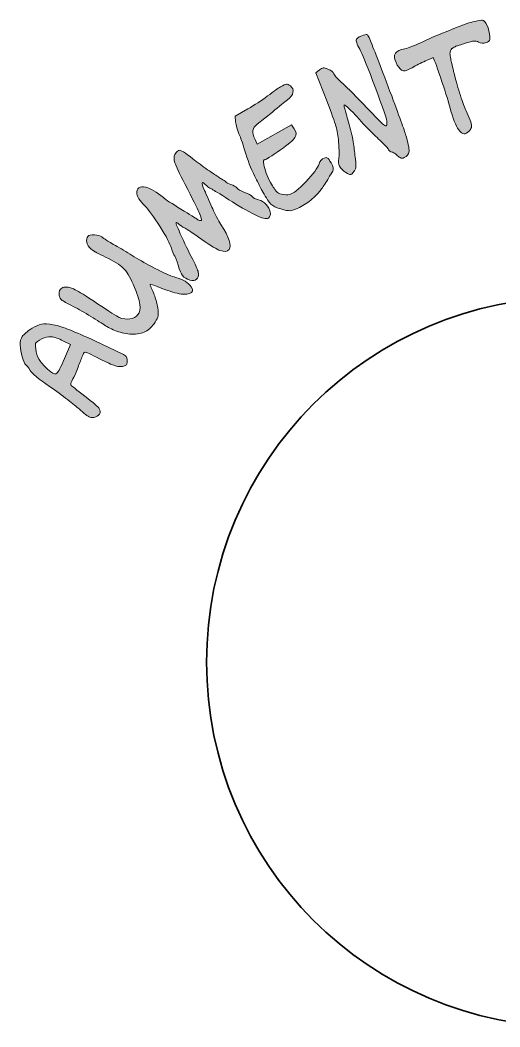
# Model space of a CAD drawing. Header units: inches. Extents: x -377 to 507, y -117 to 625.
# Drawn here: x -178.12 to -160.35, y 527.08 to 564.35 of the extents above; entities that cross this region are included whole.
import ezdxf

# ---------------------------------------------------------------- set-up
doc = ezdxf.new("R2010")
doc.units = ezdxf.units.IN
doc.header["$MEASUREMENT"] = 0
doc.layers.add('CUT', color=7, linetype='Continuous')
doc.layers.add('ENGRAVE', color=7, linetype='Continuous')

# ---------------------------------------------------------------- blocks, each defined once
blk = doc.blocks.new('block 261')
at = {"layer": 'ENGRAVE'}
h = blk.add_hatch(color=7, dxfattribs=at)
h.dxf.hatch_style = 2
edge = h.paths.add_edge_path()
edge.add_spline(control_points=[(-162.54, 563.839), (-162.405, 563.893), (-162.265, 563.949), (-162.121, 564.008), (-161.977, 564.066), (-161.872, 564.109), (-161.804, 564.135), (-161.736, 564.163), (-161.658, 564.191), (-161.569, 564.221), (-161.48, 564.25), (-161.386, 564.277), (-161.287, 564.302), (-161.134, 564.334), (-161.036, 564.347), (-160.994, 564.34), (-160.952, 564.334), (-160.911, 564.298), (-160.871, 564.233), (-160.808, 564.138), (-160.764, 564.002), (-160.741, 563.826), (-160.724, 563.704), (-160.722, 563.627), (-160.735, 563.597), (-160.748, 563.566), (-160.791, 563.538), (-160.864, 563.515), (-160.969, 563.48), (-161.063, 563.486), (-161.147, 563.533), (-161.197, 563.566), (-161.253, 563.579), (-161.317, 563.573), (-161.38, 563.566), (-161.489, 563.537), (-161.643, 563.488), (-161.667, 563.479), (-161.701, 563.467), (-161.746, 563.454), (-161.832, 563.427), (-161.892, 563.409), (-161.926, 563.4), (-161.961, 563.39), (-162.002, 563.372), (-162.048, 563.345), (-162.094, 563.318), (-162.124, 563.3), (-162.137, 563.291), (-162.15, 563.282), (-162.165, 563.255), (-162.182, 563.21), (-162.199, 563.166), (-162.206, 563.133), (-162.203, 563.111), (-162.201, 563.09), (-162.195, 563.043), (-162.183, 562.97), (-162.173, 562.897), (-162.161, 562.834), (-162.148, 562.783), (-162.135, 562.731), (-162.115, 562.648), (-162.086, 562.533), (-162.072, 562.467), (-162.059, 562.415), (-162.047, 562.379), (-161.977, 562.082), (-161.899, 561.808), (-161.814, 561.555), (-161.729, 561.302), (-161.658, 561.114), (-161.602, 560.989), (-161.546, 560.865), (-161.497, 560.752), (-161.456, 560.65), (-161.416, 560.548), (-161.397, 560.47), (-161.401, 560.415), (-161.405, 560.36), (-161.431, 560.306), (-161.48, 560.253), (-161.562, 560.167), (-161.629, 560.127), (-161.682, 560.133), (-161.736, 560.139), (-161.803, 560.194), (-161.885, 560.298), (-161.985, 560.424), (-162.094, 560.704), (-162.21, 561.138), (-162.283, 561.404), (-162.398, 561.769), (-162.555, 562.234), (-162.713, 562.698), (-162.804, 562.939), (-162.829, 562.955), (-162.835, 562.963), (-162.928, 562.924), (-163.106, 562.839), (-163.286, 562.754), (-163.451, 562.67), (-163.602, 562.587), (-163.73, 562.516), (-163.816, 562.477), (-163.86, 562.468), (-163.903, 562.459), (-163.947, 562.469), (-163.992, 562.498), (-164.068, 562.548), (-164.137, 562.641), (-164.2, 562.779), (-164.266, 562.93), (-164.275, 563.043), (-164.225, 563.118), (-164.176, 563.193), (-164.058, 563.25), (-163.872, 563.289), (-163.731, 563.319), (-163.527, 563.397), (-163.26, 563.524), (-162.992, 563.651), (-162.752, 563.756), (-162.54, 563.839)], knot_values=[0, 0, 0, 0, 1, 1, 1, 2, 2, 2, 3, 3, 3, 4, 4, 4, 5, 5, 5, 6, 6, 6, 7, 7, 7, 8, 8, 8, 9, 9, 9, 10, 10, 10, 11, 11, 11, 12, 12, 12, 13, 13, 13, 14, 14, 14, 15, 15, 15, 16, 16, 16, 17, 17, 17, 18, 18, 18, 19, 19, 19, 20, 20, 20, 21, 21, 21, 22, 22, 22, 23, 23, 23, 24, 24, 24, 25, 25, 25, 26, 26, 26, 27, 27, 27, 28, 28, 28, 29, 29, 29, 30, 30, 30, 31, 31, 31, 32, 32, 32, 33, 33, 33, 34, 34, 34, 35, 35, 35, 36, 36, 36, 37, 37, 37, 38, 38, 38, 39, 39, 39, 40, 40, 40, 41, 41, 41, 41], degree=3, periodic=1)
h = blk.add_hatch(color=7, dxfattribs=at)
h.dxf.hatch_style = 2
edge = h.paths.add_edge_path()
edge.add_spline(control_points=[(-165.681, 563.601), (-165.682, 563.658), (-165.612, 563.713), (-165.469, 563.768), (-165.375, 563.805), (-165.312, 563.819), (-165.282, 563.813), (-165.253, 563.806), (-165.225, 563.769), (-165.199, 563.702), (-165.082, 563.434), (-164.845, 562.827), (-164.488, 561.88), (-164.132, 560.933), (-163.918, 560.346), (-163.849, 560.119), (-163.754, 559.815), (-163.711, 559.606), (-163.719, 559.492), (-163.727, 559.377), (-163.786, 559.299), (-163.897, 559.256), (-163.956, 559.233), (-164.006, 559.234), (-164.047, 559.256), (-164.087, 559.279), (-164.132, 559.314), (-164.182, 559.36), (-164.232, 559.407), (-164.283, 559.439), (-164.335, 559.455), (-164.412, 559.48), (-164.458, 559.511), (-164.473, 559.551), (-164.487, 559.587), (-164.559, 559.667), (-164.69, 559.794), (-164.82, 559.921), (-164.973, 560.069), (-165.148, 560.24), (-165.323, 560.411), (-165.453, 560.548), (-165.538, 560.651), (-165.66, 560.79), (-165.783, 560.919), (-165.906, 561.04), (-166.03, 561.16), (-166.102, 561.216), (-166.121, 561.208), (-166.133, 561.204), (-166.114, 561.116), (-166.064, 560.945), (-166.014, 560.774), (-165.953, 560.556), (-165.884, 560.293), (-165.813, 560.03), (-165.771, 559.808), (-165.755, 559.627), (-165.746, 559.545), (-165.735, 559.45), (-165.721, 559.345), (-165.707, 559.239), (-165.698, 559.164), (-165.693, 559.121), (-165.687, 559.078), (-165.684, 559.029), (-165.684, 558.975), (-165.683, 558.92), (-165.69, 558.877), (-165.702, 558.845), (-165.715, 558.813), (-165.734, 558.778), (-165.76, 558.741), (-165.811, 558.671), (-165.85, 558.636), (-165.879, 558.634), (-165.908, 558.631), (-165.966, 558.657), (-166.054, 558.709), (-166.164, 558.771), (-166.243, 558.847), (-166.289, 558.938), (-166.336, 559.029), (-166.347, 559.125), (-166.322, 559.225), (-166.298, 559.316), (-166.3, 559.522), (-166.328, 559.842), (-166.346, 560.062), (-166.378, 560.255), (-166.426, 560.42), (-166.474, 560.586), (-166.587, 560.899), (-166.765, 561.361), (-166.765, 561.361), (-167.164, 562.392), (-167.164, 562.392), (-167.164, 562.392), (-167.036, 562.502), (-167.036, 562.502), (-166.982, 562.551), (-166.936, 562.577), (-166.896, 562.58), (-166.857, 562.584), (-166.799, 562.569), (-166.722, 562.535), (-166.599, 562.488), (-166.524, 562.428), (-166.497, 562.357), (-166.482, 562.317), (-166.446, 562.269), (-166.389, 562.211), (-166.333, 562.153), (-166.257, 562.079), (-166.16, 561.987), (-166.063, 561.895), (-165.989, 561.824), (-165.939, 561.776), (-165.939, 561.776), (-165.141, 560.961), (-165.141, 560.961), (-164.909, 560.715), (-164.762, 560.563), (-164.699, 560.505), (-164.636, 560.448), (-164.593, 560.424), (-164.569, 560.433), (-164.538, 560.445), (-164.529, 560.505), (-164.543, 560.613), (-164.567, 560.745), (-164.709, 561.16), (-164.971, 561.86), (-165.232, 562.56), (-165.41, 563.003), (-165.505, 563.189), (-165.62, 563.407), (-165.679, 563.545), (-165.681, 563.601)], knot_values=[0, 0, 0, 0, 1, 1, 1, 2, 2, 2, 3, 3, 3, 4, 4, 4, 5, 5, 5, 6, 6, 6, 7, 7, 7, 8, 8, 8, 9, 9, 9, 10, 10, 10, 11, 11, 11, 12, 12, 12, 13, 13, 13, 14, 14, 14, 15, 15, 15, 16, 16, 16, 17, 17, 17, 18, 18, 18, 19, 19, 19, 20, 20, 20, 21, 21, 21, 22, 22, 22, 23, 23, 23, 24, 24, 24, 25, 25, 25, 26, 26, 26, 27, 27, 27, 28, 28, 28, 29, 29, 29, 30, 30, 30, 31, 31, 31, 32, 32, 32, 33, 33, 33, 34, 34, 34, 35, 35, 35, 36, 36, 36, 37, 37, 37, 38, 38, 38, 39, 39, 39, 40, 40, 40, 41, 41, 41, 42, 42, 42, 43, 43, 43, 44, 44, 44, 45, 45, 45, 46, 46, 46, 46], degree=3, periodic=1)
h = blk.add_hatch(color=7, dxfattribs=at)
h.dxf.hatch_style = 2
edge = h.paths.add_edge_path()
edge.add_spline(control_points=[(-169.691, 561.058), (-169.431, 561.209), (-169.187, 561.369), (-168.959, 561.539), (-168.732, 561.708), (-168.57, 561.82), (-168.474, 561.874), (-168.369, 561.937), (-168.298, 561.972), (-168.259, 561.977), (-168.22, 561.982), (-168.17, 561.96), (-168.109, 561.911), (-168.028, 561.845), (-167.997, 561.764), (-168.016, 561.669), (-168.035, 561.573), (-168.102, 561.481), (-168.217, 561.392), (-168.331, 561.308), (-168.517, 561.16), (-168.776, 560.946), (-168.776, 560.946), (-169.336, 560.492), (-169.336, 560.492), (-169.431, 560.419), (-169.485, 560.342), (-169.497, 560.26), (-169.508, 560.178), (-169.484, 560.069), (-169.422, 559.933), (-169.422, 559.933), (-169.337, 559.756), (-169.337, 559.756), (-169.337, 559.756), (-168.07, 560.469), (-168.07, 560.469), (-168.07, 560.469), (-167.966, 560.324), (-167.966, 560.324), (-167.886, 560.208), (-167.878, 560.102), (-167.943, 560.005), (-168.007, 559.908), (-168.185, 559.755), (-168.476, 559.548), (-168.825, 559.304), (-169.018, 559.182), (-169.058, 559.184), (-169.104, 559.187), (-169.117, 559.129), (-169.098, 559.008), (-169.065, 558.804), (-168.98, 558.579), (-168.843, 558.336), (-168.746, 558.162), (-168.673, 558.051), (-168.627, 558.002), (-168.58, 557.953), (-168.52, 557.92), (-168.447, 557.903), (-168.33, 557.877), (-168.226, 557.874), (-168.137, 557.896), (-168.011, 557.923), (-167.811, 558.079), (-167.537, 558.364), (-167.263, 558.65), (-167.1, 558.872), (-167.049, 559.032), (-167.011, 559.136), (-166.95, 559.205), (-166.866, 559.238), (-166.806, 559.261), (-166.763, 559.263), (-166.734, 559.242), (-166.706, 559.222), (-166.663, 559.162), (-166.607, 559.062), (-166.524, 558.915), (-166.501, 558.813), (-166.538, 558.759), (-166.561, 558.722), (-166.624, 558.62), (-166.727, 558.452), (-166.829, 558.285), (-166.914, 558.156), (-166.982, 558.064), (-167.05, 557.973), (-167.156, 557.862), (-167.301, 557.732), (-167.446, 557.601), (-167.603, 557.496), (-167.772, 557.416), (-167.942, 557.339), (-168.06, 557.298), (-168.125, 557.293), (-168.19, 557.288), (-168.305, 557.31), (-168.468, 557.359), (-168.549, 557.381), (-168.604, 557.398), (-168.634, 557.408), (-168.664, 557.418), (-168.707, 557.443), (-168.762, 557.485), (-168.817, 557.527), (-168.855, 557.559), (-168.875, 557.582), (-168.895, 557.604), (-168.936, 557.665), (-168.999, 557.764), (-169.061, 557.862), (-169.113, 557.949), (-169.154, 558.026), (-169.195, 558.103), (-169.266, 558.241), (-169.369, 558.441), (-169.53, 558.744), (-169.66, 559.061), (-169.76, 559.394), (-169.86, 559.726), (-169.934, 559.949), (-169.983, 560.062), (-170.075, 560.277), (-170.127, 560.452), (-170.14, 560.586), (-170.14, 560.586), (-170.153, 560.791), (-170.153, 560.791), (-170.153, 560.791), (-169.691, 561.058), (-169.691, 561.058)], knot_values=[0, 0, 0, 0, 1, 1, 1, 2, 2, 2, 3, 3, 3, 4, 4, 4, 5, 5, 5, 6, 6, 6, 7, 7, 7, 8, 8, 8, 9, 9, 9, 10, 10, 10, 11, 11, 11, 12, 12, 12, 13, 13, 13, 14, 14, 14, 15, 15, 15, 16, 16, 16, 17, 17, 17, 18, 18, 18, 19, 19, 19, 20, 20, 20, 21, 21, 21, 22, 22, 22, 23, 23, 23, 24, 24, 24, 25, 25, 25, 26, 26, 26, 27, 27, 27, 28, 28, 28, 29, 29, 29, 30, 30, 30, 31, 31, 31, 32, 32, 32, 33, 33, 33, 34, 34, 34, 35, 35, 35, 36, 36, 36, 37, 37, 37, 38, 38, 38, 39, 39, 39, 40, 40, 40, 41, 41, 41, 42, 42, 42, 43, 43, 43, 44, 44, 44, 44], degree=3, periodic=1)
h = blk.add_hatch(color=7, dxfattribs=at)
h.dxf.hatch_style = 2
edge = h.paths.add_edge_path()
edge.add_spline(control_points=[(-172.107, 554.892), (-172.158, 554.955), (-172.211, 555.081), (-172.267, 555.271), (-172.322, 555.461), (-172.363, 555.573), (-172.39, 555.605), (-172.433, 555.658), (-172.476, 555.757), (-172.519, 555.902), (-172.57, 556.07), (-172.709, 556.336), (-172.938, 556.701), (-173.168, 557.065), (-173.359, 557.327), (-173.512, 557.487), (-173.693, 557.667), (-173.788, 557.808), (-173.796, 557.911), (-173.81, 558.135), (-173.7, 558.217), (-173.465, 558.159), (-173.289, 558.112), (-173.073, 557.986), (-172.816, 557.78), (-172.722, 557.699), (-172.505, 557.556), (-172.165, 557.35), (-171.826, 557.144), (-171.635, 557.026), (-171.593, 556.995), (-171.553, 556.967), (-171.516, 556.946), (-171.481, 556.935), (-171.446, 556.922), (-171.423, 556.921), (-171.409, 556.932), (-171.387, 556.95), (-171.414, 557.048), (-171.492, 557.221), (-171.57, 557.396), (-171.742, 557.741), (-172.008, 558.257), (-172.223, 558.678), (-172.351, 558.948), (-172.392, 559.068), (-172.433, 559.188), (-172.431, 559.291), (-172.387, 559.377), (-172.325, 559.488), (-172.266, 559.539), (-172.209, 559.531), (-172.135, 559.52), (-171.932, 559.384), (-171.6, 559.12), (-171.404, 558.968), (-171.22, 558.835), (-171.047, 558.719), (-170.875, 558.603), (-170.748, 558.521), (-170.665, 558.47), (-170.583, 558.42), (-170.529, 558.383), (-170.505, 558.36), (-170.48, 558.33), (-170.417, 558.298), (-170.313, 558.263), (-170.21, 558.227), (-170.138, 558.185), (-170.098, 558.136), (-170.057, 558.087), (-169.961, 558.031), (-169.809, 557.97), (-169.657, 557.909), (-169.565, 557.859), (-169.533, 557.82), (-169.487, 557.764), (-169.405, 557.721), (-169.288, 557.692), (-169.182, 557.67), (-169.089, 557.615), (-169.008, 557.527), (-168.928, 557.44), (-168.879, 557.346), (-168.86, 557.247), (-168.841, 557.147), (-168.862, 557.072), (-168.924, 557.021), (-168.99, 556.967), (-169.161, 557.01), (-169.437, 557.149), (-169.714, 557.289), (-170.031, 557.472), (-170.388, 557.699), (-170.745, 557.926), (-170.952, 558.054), (-171.009, 558.084), (-171.132, 558.147), (-171.218, 558.208), (-171.267, 558.267), (-171.315, 558.325), (-171.348, 558.348), (-171.364, 558.335), (-171.393, 558.311), (-171.368, 558.213), (-171.289, 558.043), (-171.254, 557.962), (-171.205, 557.849), (-171.141, 557.704), (-171.076, 557.559), (-171.025, 557.444), (-170.987, 557.358), (-170.949, 557.271), (-170.901, 557.174), (-170.844, 557.064), (-170.787, 556.955), (-170.734, 556.86), (-170.684, 556.781), (-170.378, 556.309), (-170.277, 556), (-170.381, 555.853), (-170.44, 555.778), (-170.551, 555.766), (-170.714, 555.818), (-170.825, 555.853), (-171.05, 555.99), (-171.389, 556.228), (-171.729, 556.467), (-171.936, 556.605), (-172.01, 556.643), (-172.131, 556.702), (-172.211, 556.756), (-172.25, 556.803), (-172.289, 556.85), (-172.32, 556.864), (-172.343, 556.846), (-172.359, 556.833), (-172.29, 556.657), (-172.134, 556.319), (-171.979, 555.98), (-171.824, 555.663), (-171.669, 555.369), (-171.58, 555.201), (-171.529, 555.069), (-171.515, 554.973), (-171.502, 554.877), (-171.525, 554.805), (-171.584, 554.756), (-171.642, 554.708), (-171.727, 554.698), (-171.839, 554.727), (-171.951, 554.755), (-172.04, 554.811), (-172.107, 554.892)], knot_values=[0, 0, 0, 0, 1, 1, 1, 2, 2, 2, 3, 3, 3, 4, 4, 4, 5, 5, 5, 6, 6, 6, 7, 7, 7, 8, 8, 8, 9, 9, 9, 10, 10, 10, 11, 11, 11, 12, 12, 12, 13, 13, 13, 14, 14, 14, 15, 15, 15, 16, 16, 16, 17, 17, 17, 18, 18, 18, 19, 19, 19, 20, 20, 20, 21, 21, 21, 22, 22, 22, 23, 23, 23, 24, 24, 24, 25, 25, 25, 26, 26, 26, 27, 27, 27, 28, 28, 28, 29, 29, 29, 30, 30, 30, 31, 31, 31, 32, 32, 32, 33, 33, 33, 34, 34, 34, 35, 35, 35, 36, 36, 36, 37, 37, 37, 38, 38, 38, 39, 39, 39, 40, 40, 40, 41, 41, 41, 42, 42, 42, 43, 43, 43, 44, 44, 44, 45, 45, 45, 46, 46, 46, 47, 47, 47, 48, 48, 48, 49, 49, 49, 50, 50, 50, 51, 51, 51, 51], degree=3, periodic=1)
h = blk.add_hatch(color=7, dxfattribs=at)
h.dxf.hatch_style = 2
edge = h.paths.add_edge_path()
edge.add_spline(control_points=[(-175.654, 556.129), (-175.665, 556.221), (-175.651, 556.292), (-175.61, 556.341), (-175.572, 556.386), (-175.491, 556.406), (-175.368, 556.399), (-175.244, 556.392), (-175.154, 556.366), (-175.098, 556.32), (-175.066, 556.293), (-175.002, 556.251), (-174.907, 556.193), (-174.811, 556.136), (-174.658, 556.046), (-174.446, 555.923), (-174.235, 555.799), (-174.024, 555.672), (-173.814, 555.541), (-173.578, 555.395), (-173.31, 555.247), (-173.009, 555.099), (-172.708, 554.951), (-172.493, 554.858), (-172.363, 554.823), (-172.086, 554.752), (-171.892, 554.634), (-171.781, 554.47), (-171.695, 554.349), (-171.716, 554.267), (-171.844, 554.225), (-171.975, 554.18), (-172.159, 554.191), (-172.395, 554.258), (-172.631, 554.325), (-172.838, 554.397), (-173.017, 554.474), (-173.195, 554.55), (-173.291, 554.58), (-173.305, 554.564), (-173.313, 554.555), (-173.306, 554.527), (-173.283, 554.481), (-173.261, 554.435), (-173.225, 554.349), (-173.174, 554.225), (-173.124, 554.1), (-173.081, 553.959), (-173.045, 553.804), (-173.013, 553.65), (-172.999, 553.537), (-173.003, 553.463), (-173.006, 553.389), (-173.032, 553.313), (-173.079, 553.237), (-173.182, 553.053), (-173.297, 552.923), (-173.424, 552.847), (-173.551, 552.771), (-173.716, 552.729), (-173.92, 552.722), (-174.112, 552.722), (-174.3, 552.753), (-174.483, 552.815), (-174.666, 552.876), (-174.823, 552.949), (-174.954, 553.033), (-175.085, 553.117), (-175.267, 553.232), (-175.502, 553.377), (-175.736, 553.522), (-175.954, 553.646), (-176.156, 553.747), (-176.396, 553.869), (-176.538, 553.95), (-176.584, 553.988), (-176.629, 554.025), (-176.659, 554.083), (-176.672, 554.16), (-176.695, 554.311), (-176.651, 554.406), (-176.54, 554.447), (-176.43, 554.487), (-176.275, 554.461), (-176.078, 554.368), (-175.962, 554.315), (-175.687, 554.143), (-175.252, 553.851), (-174.818, 553.558), (-174.551, 553.39), (-174.45, 553.345), (-174.313, 553.286), (-174.181, 553.265), (-174.055, 553.285), (-173.929, 553.304), (-173.829, 553.357), (-173.756, 553.445), (-173.683, 553.533), (-173.659, 553.659), (-173.685, 553.824), (-173.711, 553.988), (-173.795, 554.237), (-173.936, 554.569), (-174.052, 554.847), (-174.173, 555.047), (-174.301, 555.17), (-174.428, 555.292), (-174.647, 555.427), (-174.958, 555.576), (-175.212, 555.693), (-175.389, 555.792), (-175.488, 555.872), (-175.587, 555.951), (-175.642, 556.037), (-175.654, 556.129)], knot_values=[0, 0, 0, 0, 1, 1, 1, 2, 2, 2, 3, 3, 3, 4, 4, 4, 5, 5, 5, 6, 6, 6, 7, 7, 7, 8, 8, 8, 9, 9, 9, 10, 10, 10, 11, 11, 11, 12, 12, 12, 13, 13, 13, 14, 14, 14, 15, 15, 15, 16, 16, 16, 17, 17, 17, 18, 18, 18, 19, 19, 19, 20, 20, 20, 21, 21, 21, 22, 22, 22, 23, 23, 23, 24, 24, 24, 25, 25, 25, 26, 26, 26, 27, 27, 27, 28, 28, 28, 29, 29, 29, 30, 30, 30, 31, 31, 31, 32, 32, 32, 33, 33, 33, 34, 34, 34, 35, 35, 35, 36, 36, 36, 37, 37, 37, 38, 38, 38, 38], degree=3, periodic=1)
h = blk.add_hatch(color=7, dxfattribs=at)
h.dxf.hatch_style = 2
edge = h.paths.add_edge_path()
edge.add_spline(control_points=[(-178.119, 552.315), (-178.121, 552.453), (-178.094, 552.562), (-178.04, 552.641), (-177.985, 552.719), (-177.866, 552.818), (-177.68, 552.94), (-177.555, 553.018), (-177.438, 553.069), (-177.33, 553.093), (-177.222, 553.118), (-177.076, 553.111), (-176.894, 553.074), (-176.712, 553.037), (-176.506, 552.972), (-176.278, 552.88), (-176.049, 552.789), (-175.734, 552.65), (-175.332, 552.465), (-175.332, 552.465), (-174.338, 551.998), (-174.338, 551.998), (-174.269, 551.967), (-174.222, 551.933), (-174.198, 551.9), (-174.173, 551.866), (-174.159, 551.815), (-174.155, 551.748), (-174.153, 551.683), (-174.16, 551.638), (-174.173, 551.611), (-174.187, 551.585), (-174.216, 551.563), (-174.261, 551.546), (-174.354, 551.513), (-174.466, 551.515), (-174.596, 551.553), (-174.726, 551.591), (-174.921, 551.677), (-175.181, 551.813), (-175.506, 551.986), (-175.689, 552.068), (-175.729, 552.058), (-175.752, 552.052), (-175.787, 551.989), (-175.834, 551.869), (-175.881, 551.75), (-175.936, 551.606), (-175.998, 551.439), (-176.061, 551.272), (-176.116, 551.148), (-176.164, 551.068), (-176.24, 550.941), (-176.261, 550.86), (-176.227, 550.825), (-176.21, 550.805), (-176.041, 550.672), (-175.721, 550.427), (-175.402, 550.183), (-175.224, 550.028), (-175.189, 549.962), (-175.147, 549.893), (-175.145, 549.828), (-175.184, 549.767), (-175.222, 549.706), (-175.29, 549.665), (-175.386, 549.644), (-175.442, 549.633), (-175.491, 549.634), (-175.533, 549.646), (-175.575, 549.658), (-175.631, 549.694), (-175.703, 549.751), (-175.775, 549.809), (-175.854, 549.877), (-175.94, 549.955), (-176.026, 550.034), (-176.168, 550.149), (-176.366, 550.301), (-176.563, 550.454), (-176.784, 550.615), (-177.028, 550.784), (-177.435, 551.061), (-177.675, 551.26), (-177.748, 551.38), (-177.822, 551.501), (-177.875, 551.57), (-177.908, 551.59), (-177.952, 551.616), (-177.997, 551.712), (-178.043, 551.878), (-178.09, 552.043), (-178.115, 552.189), (-178.119, 552.315)], knot_values=[0, 0, 0, 0, 1, 1, 1, 2, 2, 2, 3, 3, 3, 4, 4, 4, 5, 5, 5, 6, 6, 6, 7, 7, 7, 8, 8, 8, 9, 9, 9, 10, 10, 10, 11, 11, 11, 12, 12, 12, 13, 13, 13, 14, 14, 14, 15, 15, 15, 16, 16, 16, 17, 17, 17, 18, 18, 18, 19, 19, 19, 20, 20, 20, 21, 21, 21, 22, 22, 22, 23, 23, 23, 24, 24, 24, 25, 25, 25, 26, 26, 26, 27, 27, 27, 28, 28, 28, 29, 29, 29, 30, 30, 30, 31, 31, 31, 31], degree=3, periodic=1)
edge = h.paths.add_edge_path()
edge.add_spline(control_points=[(-177.316, 552.546), (-177.452, 552.474), (-177.53, 552.416), (-177.548, 552.373), (-177.567, 552.33), (-177.558, 552.226), (-177.523, 552.063), (-177.492, 551.931), (-177.439, 551.812), (-177.363, 551.705), (-177.286, 551.597), (-177.158, 551.471), (-176.979, 551.325), (-176.885, 551.243), (-176.811, 551.227), (-176.758, 551.274), (-176.703, 551.325), (-176.609, 551.508), (-176.475, 551.823), (-176.475, 551.823), (-176.258, 552.337), (-176.258, 552.337), (-176.258, 552.337), (-176.519, 552.469), (-176.519, 552.469), (-176.7, 552.563), (-176.849, 552.615), (-176.966, 552.625), (-177.083, 552.636), (-177.199, 552.609), (-177.316, 552.546)], knot_values=[0, 0, 0, 0, 1, 1, 1, 2, 2, 2, 3, 3, 3, 4, 4, 4, 5, 5, 5, 6, 6, 6, 7, 7, 7, 8, 8, 8, 9, 9, 9, 10, 10, 10, 10], degree=3, periodic=1)
at = {"layer": 'ENGRAVE', "lineweight": 0}
for points, knots in [([(-162.54, 563.839), (-162.405, 563.893), (-162.265, 563.949), (-162.121, 564.008), (-161.977, 564.066), (-161.872, 564.109), (-161.804, 564.135), (-161.736, 564.163), (-161.658, 564.191), (-161.569, 564.221), (-161.48, 564.25), (-161.386, 564.277), (-161.287, 564.302), (-161.134, 564.334), (-161.036, 564.347), (-160.994, 564.34), (-160.952, 564.334), (-160.911, 564.298), (-160.871, 564.233), (-160.808, 564.138), (-160.764, 564.002), (-160.741, 563.826), (-160.724, 563.704), (-160.722, 563.627), (-160.735, 563.597), (-160.748, 563.566), (-160.791, 563.538), (-160.864, 563.515), (-160.969, 563.48), (-161.063, 563.486), (-161.147, 563.533), (-161.197, 563.566), (-161.253, 563.579), (-161.317, 563.573), (-161.38, 563.566), (-161.489, 563.537), (-161.643, 563.488), (-161.667, 563.479), (-161.701, 563.467), (-161.746, 563.454), (-161.832, 563.427), (-161.892, 563.409), (-161.926, 563.4), (-161.961, 563.39), (-162.002, 563.372), (-162.048, 563.345), (-162.094, 563.318), (-162.124, 563.3), (-162.137, 563.291), (-162.15, 563.282), (-162.165, 563.255), (-162.182, 563.21), (-162.199, 563.166), (-162.206, 563.133), (-162.203, 563.111), (-162.201, 563.09), (-162.195, 563.043), (-162.183, 562.97), (-162.173, 562.897), (-162.161, 562.834), (-162.148, 562.783), (-162.135, 562.731), (-162.115, 562.648), (-162.086, 562.533), (-162.072, 562.467), (-162.059, 562.415), (-162.047, 562.379), (-161.977, 562.082), (-161.899, 561.808), (-161.814, 561.555), (-161.729, 561.302), (-161.658, 561.114), (-161.602, 560.989), (-161.546, 560.865), (-161.497, 560.752), (-161.456, 560.65), (-161.416, 560.548), (-161.397, 560.47), (-161.401, 560.415), (-161.405, 560.36), (-161.431, 560.306), (-161.48, 560.253), (-161.562, 560.167), (-161.629, 560.127), (-161.682, 560.133), (-161.736, 560.139), (-161.803, 560.194), (-161.885, 560.298), (-161.985, 560.424), (-162.094, 560.704), (-162.21, 561.138), (-162.283, 561.404), (-162.398, 561.769), (-162.555, 562.234), (-162.713, 562.698), (-162.804, 562.939), (-162.829, 562.955), (-162.835, 562.963), (-162.928, 562.924), (-163.106, 562.839), (-163.286, 562.754), (-163.451, 562.67), (-163.602, 562.587), (-163.73, 562.516), (-163.816, 562.477), (-163.86, 562.468), (-163.903, 562.459), (-163.947, 562.469), (-163.992, 562.498), (-164.068, 562.548), (-164.137, 562.641), (-164.2, 562.779), (-164.266, 562.93), (-164.275, 563.043), (-164.225, 563.118), (-164.176, 563.193), (-164.058, 563.25), (-163.872, 563.289), (-163.731, 563.319), (-163.527, 563.397), (-163.26, 563.524), (-162.992, 563.651), (-162.752, 563.756), (-162.54, 563.839)], [0, 0, 0, 0, 1, 1, 1, 2, 2, 2, 3, 3, 3, 4, 4, 4, 5, 5, 5, 6, 6, 6, 7, 7, 7, 8, 8, 8, 9, 9, 9, 10, 10, 10, 11, 11, 11, 12, 12, 12, 13, 13, 13, 14, 14, 14, 15, 15, 15, 16, 16, 16, 17, 17, 17, 18, 18, 18, 19, 19, 19, 20, 20, 20, 21, 21, 21, 22, 22, 22, 23, 23, 23, 24, 24, 24, 25, 25, 25, 26, 26, 26, 27, 27, 27, 28, 28, 28, 29, 29, 29, 30, 30, 30, 31, 31, 31, 32, 32, 32, 33, 33, 33, 34, 34, 34, 35, 35, 35, 36, 36, 36, 37, 37, 37, 38, 38, 38, 39, 39, 39, 40, 40, 40, 41, 41, 41, 41]), ([(-165.681, 563.601), (-165.682, 563.658), (-165.612, 563.713), (-165.469, 563.768), (-165.375, 563.805), (-165.312, 563.819), (-165.282, 563.813), (-165.253, 563.806), (-165.225, 563.769), (-165.199, 563.702), (-165.082, 563.434), (-164.845, 562.827), (-164.488, 561.88), (-164.132, 560.933), (-163.918, 560.346), (-163.849, 560.119), (-163.754, 559.815), (-163.711, 559.606), (-163.719, 559.492), (-163.727, 559.377), (-163.786, 559.299), (-163.897, 559.256), (-163.956, 559.233), (-164.006, 559.234), (-164.047, 559.256), (-164.087, 559.279), (-164.132, 559.314), (-164.182, 559.36), (-164.232, 559.407), (-164.283, 559.439), (-164.335, 559.455), (-164.412, 559.48), (-164.458, 559.511), (-164.473, 559.551), (-164.487, 559.587), (-164.559, 559.667), (-164.69, 559.794), (-164.82, 559.921), (-164.973, 560.069), (-165.148, 560.24), (-165.323, 560.411), (-165.453, 560.548), (-165.538, 560.651), (-165.66, 560.79), (-165.783, 560.919), (-165.906, 561.04), (-166.03, 561.16), (-166.102, 561.216), (-166.121, 561.208), (-166.133, 561.204), (-166.114, 561.116), (-166.064, 560.945), (-166.014, 560.774), (-165.953, 560.556), (-165.884, 560.293), (-165.813, 560.03), (-165.771, 559.808), (-165.755, 559.627), (-165.746, 559.545), (-165.735, 559.45), (-165.721, 559.345), (-165.707, 559.239), (-165.698, 559.164), (-165.693, 559.121), (-165.687, 559.078), (-165.684, 559.029), (-165.684, 558.975), (-165.683, 558.92), (-165.69, 558.877), (-165.702, 558.845), (-165.715, 558.813), (-165.734, 558.778), (-165.76, 558.741), (-165.811, 558.671), (-165.85, 558.636), (-165.879, 558.634), (-165.908, 558.631), (-165.966, 558.657), (-166.054, 558.709), (-166.164, 558.771), (-166.243, 558.847), (-166.289, 558.938), (-166.336, 559.029), (-166.347, 559.125), (-166.322, 559.225), (-166.298, 559.316), (-166.3, 559.522), (-166.328, 559.842), (-166.346, 560.062), (-166.378, 560.255), (-166.426, 560.42), (-166.474, 560.586), (-166.587, 560.899), (-166.765, 561.361), (-166.765, 561.361), (-167.164, 562.392), (-167.164, 562.392), (-167.164, 562.392), (-167.036, 562.502), (-167.036, 562.502), (-166.982, 562.551), (-166.936, 562.577), (-166.896, 562.58), (-166.857, 562.584), (-166.799, 562.569), (-166.722, 562.535), (-166.599, 562.488), (-166.524, 562.428), (-166.497, 562.357), (-166.482, 562.317), (-166.446, 562.269), (-166.389, 562.211), (-166.333, 562.153), (-166.257, 562.079), (-166.16, 561.987), (-166.063, 561.895), (-165.989, 561.824), (-165.939, 561.776), (-165.939, 561.776), (-165.141, 560.961), (-165.141, 560.961), (-164.909, 560.715), (-164.762, 560.563), (-164.699, 560.505), (-164.636, 560.448), (-164.593, 560.424), (-164.569, 560.433), (-164.538, 560.445), (-164.529, 560.505), (-164.543, 560.613), (-164.567, 560.745), (-164.709, 561.16), (-164.971, 561.86), (-165.232, 562.56), (-165.41, 563.003), (-165.505, 563.189), (-165.62, 563.407), (-165.679, 563.545), (-165.681, 563.601)], [0, 0, 0, 0, 1, 1, 1, 2, 2, 2, 3, 3, 3, 4, 4, 4, 5, 5, 5, 6, 6, 6, 7, 7, 7, 8, 8, 8, 9, 9, 9, 10, 10, 10, 11, 11, 11, 12, 12, 12, 13, 13, 13, 14, 14, 14, 15, 15, 15, 16, 16, 16, 17, 17, 17, 18, 18, 18, 19, 19, 19, 20, 20, 20, 21, 21, 21, 22, 22, 22, 23, 23, 23, 24, 24, 24, 25, 25, 25, 26, 26, 26, 27, 27, 27, 28, 28, 28, 29, 29, 29, 30, 30, 30, 31, 31, 31, 32, 32, 32, 33, 33, 33, 34, 34, 34, 35, 35, 35, 36, 36, 36, 37, 37, 37, 38, 38, 38, 39, 39, 39, 40, 40, 40, 41, 41, 41, 42, 42, 42, 43, 43, 43, 44, 44, 44, 45, 45, 45, 46, 46, 46, 46]), ([(-169.691, 561.058), (-169.431, 561.209), (-169.187, 561.369), (-168.959, 561.539), (-168.732, 561.708), (-168.57, 561.82), (-168.474, 561.874), (-168.369, 561.937), (-168.298, 561.972), (-168.259, 561.977), (-168.22, 561.982), (-168.17, 561.96), (-168.109, 561.911), (-168.028, 561.845), (-167.997, 561.764), (-168.016, 561.669), (-168.035, 561.573), (-168.102, 561.481), (-168.217, 561.392), (-168.331, 561.308), (-168.517, 561.16), (-168.776, 560.946), (-168.776, 560.946), (-169.336, 560.492), (-169.336, 560.492), (-169.431, 560.419), (-169.485, 560.342), (-169.497, 560.26), (-169.508, 560.178), (-169.484, 560.069), (-169.422, 559.933), (-169.422, 559.933), (-169.337, 559.756), (-169.337, 559.756), (-169.337, 559.756), (-168.07, 560.469), (-168.07, 560.469), (-168.07, 560.469), (-167.966, 560.324), (-167.966, 560.324), (-167.886, 560.208), (-167.878, 560.102), (-167.943, 560.005), (-168.007, 559.908), (-168.185, 559.755), (-168.476, 559.548), (-168.825, 559.304), (-169.018, 559.182), (-169.058, 559.184), (-169.104, 559.187), (-169.117, 559.129), (-169.098, 559.008), (-169.065, 558.804), (-168.98, 558.579), (-168.843, 558.336), (-168.746, 558.162), (-168.673, 558.051), (-168.627, 558.002), (-168.58, 557.953), (-168.52, 557.92), (-168.447, 557.903), (-168.33, 557.877), (-168.226, 557.874), (-168.137, 557.896), (-168.011, 557.923), (-167.811, 558.079), (-167.537, 558.364), (-167.263, 558.65), (-167.1, 558.872), (-167.049, 559.032), (-167.011, 559.136), (-166.95, 559.205), (-166.866, 559.238), (-166.806, 559.261), (-166.763, 559.263), (-166.734, 559.242), (-166.706, 559.222), (-166.663, 559.162), (-166.607, 559.062), (-166.524, 558.915), (-166.501, 558.813), (-166.538, 558.759), (-166.561, 558.722), (-166.624, 558.62), (-166.727, 558.452), (-166.829, 558.285), (-166.914, 558.156), (-166.982, 558.064), (-167.05, 557.973), (-167.156, 557.862), (-167.301, 557.732), (-167.446, 557.601), (-167.603, 557.496), (-167.772, 557.416), (-167.942, 557.339), (-168.06, 557.298), (-168.125, 557.293), (-168.19, 557.288), (-168.305, 557.31), (-168.468, 557.359), (-168.549, 557.381), (-168.604, 557.398), (-168.634, 557.408), (-168.664, 557.418), (-168.707, 557.443), (-168.762, 557.485), (-168.817, 557.527), (-168.855, 557.559), (-168.875, 557.582), (-168.895, 557.604), (-168.936, 557.665), (-168.999, 557.764), (-169.061, 557.862), (-169.113, 557.949), (-169.154, 558.026), (-169.195, 558.103), (-169.266, 558.241), (-169.369, 558.441), (-169.53, 558.744), (-169.66, 559.061), (-169.76, 559.394), (-169.86, 559.726), (-169.934, 559.949), (-169.983, 560.062), (-170.075, 560.277), (-170.127, 560.452), (-170.14, 560.586), (-170.14, 560.586), (-170.153, 560.791), (-170.153, 560.791), (-170.153, 560.791), (-169.691, 561.058), (-169.691, 561.058)], [0, 0, 0, 0, 1, 1, 1, 2, 2, 2, 3, 3, 3, 4, 4, 4, 5, 5, 5, 6, 6, 6, 7, 7, 7, 8, 8, 8, 9, 9, 9, 10, 10, 10, 11, 11, 11, 12, 12, 12, 13, 13, 13, 14, 14, 14, 15, 15, 15, 16, 16, 16, 17, 17, 17, 18, 18, 18, 19, 19, 19, 20, 20, 20, 21, 21, 21, 22, 22, 22, 23, 23, 23, 24, 24, 24, 25, 25, 25, 26, 26, 26, 27, 27, 27, 28, 28, 28, 29, 29, 29, 30, 30, 30, 31, 31, 31, 32, 32, 32, 33, 33, 33, 34, 34, 34, 35, 35, 35, 36, 36, 36, 37, 37, 37, 38, 38, 38, 39, 39, 39, 40, 40, 40, 41, 41, 41, 42, 42, 42, 43, 43, 43, 44, 44, 44, 44]), ([(-172.107, 554.892), (-172.158, 554.955), (-172.211, 555.081), (-172.267, 555.271), (-172.322, 555.461), (-172.363, 555.573), (-172.39, 555.605), (-172.433, 555.658), (-172.476, 555.757), (-172.519, 555.902), (-172.57, 556.07), (-172.709, 556.336), (-172.938, 556.701), (-173.168, 557.065), (-173.359, 557.327), (-173.512, 557.487), (-173.693, 557.667), (-173.788, 557.808), (-173.796, 557.911), (-173.81, 558.135), (-173.7, 558.217), (-173.465, 558.159), (-173.289, 558.112), (-173.073, 557.986), (-172.816, 557.78), (-172.722, 557.699), (-172.505, 557.556), (-172.165, 557.35), (-171.826, 557.144), (-171.635, 557.026), (-171.593, 556.995), (-171.553, 556.967), (-171.516, 556.946), (-171.481, 556.935), (-171.446, 556.922), (-171.423, 556.921), (-171.409, 556.932), (-171.387, 556.95), (-171.414, 557.048), (-171.492, 557.221), (-171.57, 557.396), (-171.742, 557.741), (-172.008, 558.257), (-172.223, 558.678), (-172.351, 558.948), (-172.392, 559.068), (-172.433, 559.188), (-172.431, 559.291), (-172.387, 559.377), (-172.325, 559.488), (-172.266, 559.539), (-172.209, 559.531), (-172.135, 559.52), (-171.932, 559.384), (-171.6, 559.12), (-171.404, 558.968), (-171.22, 558.835), (-171.047, 558.719), (-170.875, 558.603), (-170.748, 558.521), (-170.665, 558.47), (-170.583, 558.42), (-170.529, 558.383), (-170.505, 558.36), (-170.48, 558.33), (-170.417, 558.298), (-170.313, 558.263), (-170.21, 558.227), (-170.138, 558.185), (-170.098, 558.136), (-170.057, 558.087), (-169.961, 558.031), (-169.809, 557.97), (-169.657, 557.909), (-169.565, 557.859), (-169.533, 557.82), (-169.487, 557.764), (-169.405, 557.721), (-169.288, 557.692), (-169.182, 557.67), (-169.089, 557.615), (-169.008, 557.527), (-168.928, 557.44), (-168.879, 557.346), (-168.86, 557.247), (-168.841, 557.147), (-168.862, 557.072), (-168.924, 557.021), (-168.99, 556.967), (-169.161, 557.01), (-169.437, 557.149), (-169.714, 557.289), (-170.031, 557.472), (-170.388, 557.699), (-170.745, 557.926), (-170.952, 558.054), (-171.009, 558.084), (-171.132, 558.147), (-171.218, 558.208), (-171.267, 558.267), (-171.315, 558.325), (-171.348, 558.348), (-171.364, 558.335), (-171.393, 558.311), (-171.368, 558.213), (-171.289, 558.043), (-171.254, 557.962), (-171.205, 557.849), (-171.141, 557.704), (-171.076, 557.559), (-171.025, 557.444), (-170.987, 557.358), (-170.949, 557.271), (-170.901, 557.174), (-170.844, 557.064), (-170.787, 556.955), (-170.734, 556.86), (-170.684, 556.781), (-170.378, 556.309), (-170.277, 556), (-170.381, 555.853), (-170.44, 555.778), (-170.551, 555.766), (-170.714, 555.818), (-170.825, 555.853), (-171.05, 555.99), (-171.389, 556.228), (-171.729, 556.467), (-171.936, 556.605), (-172.01, 556.643), (-172.131, 556.702), (-172.211, 556.756), (-172.25, 556.803), (-172.289, 556.85), (-172.32, 556.864), (-172.343, 556.846), (-172.359, 556.833), (-172.29, 556.657), (-172.134, 556.319), (-171.979, 555.98), (-171.824, 555.663), (-171.669, 555.369), (-171.58, 555.201), (-171.529, 555.069), (-171.515, 554.973), (-171.502, 554.877), (-171.525, 554.805), (-171.584, 554.756), (-171.642, 554.708), (-171.727, 554.698), (-171.839, 554.727), (-171.951, 554.755), (-172.04, 554.811), (-172.107, 554.892)], [0, 0, 0, 0, 1, 1, 1, 2, 2, 2, 3, 3, 3, 4, 4, 4, 5, 5, 5, 6, 6, 6, 7, 7, 7, 8, 8, 8, 9, 9, 9, 10, 10, 10, 11, 11, 11, 12, 12, 12, 13, 13, 13, 14, 14, 14, 15, 15, 15, 16, 16, 16, 17, 17, 17, 18, 18, 18, 19, 19, 19, 20, 20, 20, 21, 21, 21, 22, 22, 22, 23, 23, 23, 24, 24, 24, 25, 25, 25, 26, 26, 26, 27, 27, 27, 28, 28, 28, 29, 29, 29, 30, 30, 30, 31, 31, 31, 32, 32, 32, 33, 33, 33, 34, 34, 34, 35, 35, 35, 36, 36, 36, 37, 37, 37, 38, 38, 38, 39, 39, 39, 40, 40, 40, 41, 41, 41, 42, 42, 42, 43, 43, 43, 44, 44, 44, 45, 45, 45, 46, 46, 46, 47, 47, 47, 48, 48, 48, 49, 49, 49, 50, 50, 50, 51, 51, 51, 51]), ([(-175.654, 556.129), (-175.665, 556.221), (-175.651, 556.292), (-175.61, 556.341), (-175.572, 556.386), (-175.491, 556.406), (-175.368, 556.399), (-175.244, 556.392), (-175.154, 556.366), (-175.098, 556.32), (-175.066, 556.293), (-175.002, 556.251), (-174.907, 556.193), (-174.811, 556.136), (-174.658, 556.046), (-174.446, 555.923), (-174.235, 555.799), (-174.024, 555.672), (-173.814, 555.541), (-173.578, 555.395), (-173.31, 555.247), (-173.009, 555.099), (-172.708, 554.951), (-172.493, 554.858), (-172.363, 554.823), (-172.086, 554.752), (-171.892, 554.634), (-171.781, 554.47), (-171.695, 554.349), (-171.716, 554.267), (-171.844, 554.225), (-171.975, 554.18), (-172.159, 554.191), (-172.395, 554.258), (-172.631, 554.325), (-172.838, 554.397), (-173.017, 554.474), (-173.195, 554.55), (-173.291, 554.58), (-173.305, 554.564), (-173.313, 554.555), (-173.306, 554.527), (-173.283, 554.481), (-173.261, 554.435), (-173.225, 554.349), (-173.174, 554.225), (-173.124, 554.1), (-173.081, 553.959), (-173.045, 553.804), (-173.013, 553.65), (-172.999, 553.537), (-173.003, 553.463), (-173.006, 553.389), (-173.032, 553.313), (-173.079, 553.237), (-173.182, 553.053), (-173.297, 552.923), (-173.424, 552.847), (-173.551, 552.771), (-173.716, 552.729), (-173.92, 552.722), (-174.112, 552.722), (-174.3, 552.753), (-174.483, 552.815), (-174.666, 552.876), (-174.823, 552.949), (-174.954, 553.033), (-175.085, 553.117), (-175.267, 553.232), (-175.502, 553.377), (-175.736, 553.522), (-175.954, 553.646), (-176.156, 553.747), (-176.396, 553.869), (-176.538, 553.95), (-176.584, 553.988), (-176.629, 554.025), (-176.659, 554.083), (-176.672, 554.16), (-176.695, 554.311), (-176.651, 554.406), (-176.54, 554.447), (-176.43, 554.487), (-176.275, 554.461), (-176.078, 554.368), (-175.962, 554.315), (-175.687, 554.143), (-175.252, 553.851), (-174.818, 553.558), (-174.551, 553.39), (-174.45, 553.345), (-174.313, 553.286), (-174.181, 553.265), (-174.055, 553.285), (-173.929, 553.304), (-173.829, 553.357), (-173.756, 553.445), (-173.683, 553.533), (-173.659, 553.659), (-173.685, 553.824), (-173.711, 553.988), (-173.795, 554.237), (-173.936, 554.569), (-174.052, 554.847), (-174.173, 555.047), (-174.301, 555.17), (-174.428, 555.292), (-174.647, 555.427), (-174.958, 555.576), (-175.212, 555.693), (-175.389, 555.792), (-175.488, 555.872), (-175.587, 555.951), (-175.642, 556.037), (-175.654, 556.129)], [0, 0, 0, 0, 1, 1, 1, 2, 2, 2, 3, 3, 3, 4, 4, 4, 5, 5, 5, 6, 6, 6, 7, 7, 7, 8, 8, 8, 9, 9, 9, 10, 10, 10, 11, 11, 11, 12, 12, 12, 13, 13, 13, 14, 14, 14, 15, 15, 15, 16, 16, 16, 17, 17, 17, 18, 18, 18, 19, 19, 19, 20, 20, 20, 21, 21, 21, 22, 22, 22, 23, 23, 23, 24, 24, 24, 25, 25, 25, 26, 26, 26, 27, 27, 27, 28, 28, 28, 29, 29, 29, 30, 30, 30, 31, 31, 31, 32, 32, 32, 33, 33, 33, 34, 34, 34, 35, 35, 35, 36, 36, 36, 37, 37, 37, 38, 38, 38, 38]), ([(-178.119, 552.315), (-178.121, 552.453), (-178.094, 552.562), (-178.04, 552.641), (-177.985, 552.719), (-177.866, 552.818), (-177.68, 552.94), (-177.555, 553.018), (-177.438, 553.069), (-177.33, 553.093), (-177.222, 553.118), (-177.076, 553.111), (-176.894, 553.074), (-176.712, 553.037), (-176.506, 552.972), (-176.278, 552.88), (-176.049, 552.789), (-175.734, 552.65), (-175.332, 552.465), (-175.332, 552.465), (-174.338, 551.998), (-174.338, 551.998), (-174.269, 551.967), (-174.222, 551.933), (-174.198, 551.9), (-174.173, 551.866), (-174.159, 551.815), (-174.155, 551.748), (-174.153, 551.683), (-174.16, 551.638), (-174.173, 551.611), (-174.187, 551.585), (-174.216, 551.563), (-174.261, 551.546), (-174.354, 551.513), (-174.466, 551.515), (-174.596, 551.553), (-174.726, 551.591), (-174.921, 551.677), (-175.181, 551.813), (-175.506, 551.986), (-175.689, 552.068), (-175.729, 552.058), (-175.752, 552.052), (-175.787, 551.989), (-175.834, 551.869), (-175.881, 551.75), (-175.936, 551.606), (-175.998, 551.439), (-176.061, 551.272), (-176.116, 551.148), (-176.164, 551.068), (-176.24, 550.941), (-176.261, 550.86), (-176.227, 550.825), (-176.21, 550.805), (-176.041, 550.672), (-175.721, 550.427), (-175.402, 550.183), (-175.224, 550.028), (-175.189, 549.962), (-175.147, 549.893), (-175.145, 549.828), (-175.184, 549.767), (-175.222, 549.706), (-175.29, 549.665), (-175.386, 549.644), (-175.442, 549.633), (-175.491, 549.634), (-175.533, 549.646), (-175.575, 549.658), (-175.631, 549.694), (-175.703, 549.751), (-175.775, 549.809), (-175.854, 549.877), (-175.94, 549.955), (-176.026, 550.034), (-176.168, 550.149), (-176.366, 550.301), (-176.563, 550.454), (-176.784, 550.615), (-177.028, 550.784), (-177.435, 551.061), (-177.675, 551.26), (-177.748, 551.38), (-177.822, 551.501), (-177.875, 551.57), (-177.908, 551.59), (-177.952, 551.616), (-177.997, 551.712), (-178.043, 551.878), (-178.09, 552.043), (-178.115, 552.189), (-178.119, 552.315)], [0, 0, 0, 0, 1, 1, 1, 2, 2, 2, 3, 3, 3, 4, 4, 4, 5, 5, 5, 6, 6, 6, 7, 7, 7, 8, 8, 8, 9, 9, 9, 10, 10, 10, 11, 11, 11, 12, 12, 12, 13, 13, 13, 14, 14, 14, 15, 15, 15, 16, 16, 16, 17, 17, 17, 18, 18, 18, 19, 19, 19, 20, 20, 20, 21, 21, 21, 22, 22, 22, 23, 23, 23, 24, 24, 24, 25, 25, 25, 26, 26, 26, 27, 27, 27, 28, 28, 28, 29, 29, 29, 30, 30, 30, 31, 31, 31, 31]), ([(-177.316, 552.546), (-177.452, 552.474), (-177.53, 552.416), (-177.548, 552.373), (-177.567, 552.33), (-177.558, 552.226), (-177.523, 552.063), (-177.492, 551.931), (-177.439, 551.812), (-177.363, 551.705), (-177.286, 551.597), (-177.158, 551.471), (-176.979, 551.325), (-176.885, 551.243), (-176.811, 551.227), (-176.758, 551.274), (-176.703, 551.325), (-176.609, 551.508), (-176.475, 551.823), (-176.475, 551.823), (-176.258, 552.337), (-176.258, 552.337), (-176.258, 552.337), (-176.519, 552.469), (-176.519, 552.469), (-176.7, 552.563), (-176.849, 552.615), (-176.966, 552.625), (-177.083, 552.636), (-177.199, 552.609), (-177.316, 552.546)], [0, 0, 0, 0, 1, 1, 1, 2, 2, 2, 3, 3, 3, 4, 4, 4, 5, 5, 5, 6, 6, 6, 7, 7, 7, 8, 8, 8, 9, 9, 9, 10, 10, 10, 10])]:
    blk.add_open_spline(points, degree=3, knots=knots, dxfattribs=at)

msp = doc.modelspace()

# ---------------------------------------------------------------- linework, layer by layer
at = {"layer": 'CUT', "color": 7, "lineweight": 35}
msp.add_open_spline([(-144.217, 540.582), (-144.217, 533.126), (-150.261, 527.082), (-157.717, 527.082), (-165.173, 527.082), (-171.217, 533.126), (-171.217, 540.582), (-171.217, 548.038), (-165.173, 554.082), (-157.717, 554.082), (-150.261, 554.082), (-144.217, 548.038), (-144.217, 540.582)], degree=3, knots=[0, 0, 0, 0, 1, 1, 1, 2, 2, 2, 3, 3, 3, 4, 4, 4, 4], dxfattribs=at)

# ---------------------------------------------------------------- block references
at = {"layer": 'ENGRAVE'}
msp.add_blockref('block 261', (0, 0), dxfattribs=at)

doc.saveas('drawing.dxf')
